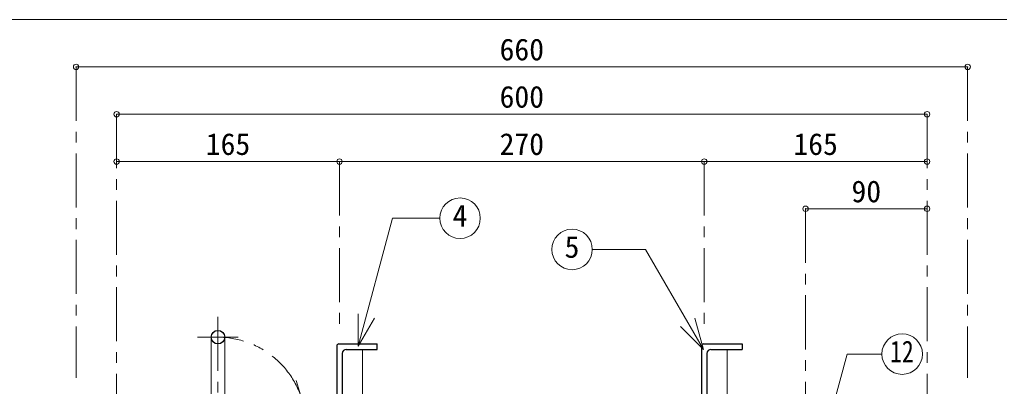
# Model space of a CAD drawing. Units: millimetres at full size, sheet at 1:8; details may follow other scales. Extents: x -1685 to 1555, y -1115 to 1133.
# Drawn here: x -1321 to -596, y -172 to 99 of the extents above; entities that cross this region are included whole.
import ezdxf
from ezdxf.enums import TextEntityAlignment as Align

# ---------------------------------------------------------------- set-up
doc = ezdxf.new("R2010")
doc.units = ezdxf.units.MM
doc.header["$LTSCALE"] = 8
doc.header["$PDMODE"] = 32
doc.header["$PDSIZE"] = 4
doc.linetypes.add('CHAIN1', pattern=[8, 5, -1, 1, -1])
doc.layers.add('0-0_ﾚｲﾔ1', color=4, linetype='Continuous', lineweight=9)
doc.styles.add('ＭＳ ゴシック', font='')
doc.styles.get('ＭＳ ゴシック').set_extended_font_data('MS Gothic')

msp = doc.modelspace()

# ---------------------------------------------------------------- linework, layer by layer
at = {"layer": '0-0_ﾚｲﾔ1'}
for p, q in [((-1371.576, 99.018), (-527.576, 99.018)), ((-619.576, 64.018), (-1279.576, 64.018)), ((-1249.576, 29.018), (-649.576, 29.018)), ((-1084.576, -5.982), (-1249.576, -5.982)), ((-814.576, -5.982), (-1084.576, -5.982)), ((-649.576, -5.982), (-814.576, -5.982)), ((-649.576, -40.982), (-739.576, -40.982))]:
    msp.add_line(p, q, dxfattribs=at)
at = {"layer": '0-0_ﾚｲﾔ1', "linetype": 'CHAIN1'}
for p, q in [((-1279.576, 64.018), (-1279.576, -165.982)), ((-619.576, 64.018), (-619.576, -165.982)), ((-1249.576, 29.018), (-1249.576, -180.982)), ((-649.576, 29.018), (-649.576, -180.982)), ((-1084.576, -5.982), (-1084.576, -130.982)), ((-814.576, -5.982), (-814.576, -130.982)), ((-739.576, -40.982), (-739.576, -462.445)), ((-1174.576, -120.982), (-1174.576, -215.982)), ((-1189.576, -135.982), (-1159.576, -135.982)), ((-1107.996, -196.855), (-1116.537, -168.096))]:
    msp.add_line(p, q, dxfattribs=at)
at = {"layer": '0-0_ﾚｲﾔ1', "color": 7, "lineweight": 18}
for p, q in [((-897.454, -71.043), (-858.01, -71.043)), ((-815.236, -145.13), (-858.01, -71.043)), ((-1070.655, -142.72), (-1070.655, -118.72)), ((-1070.655, -142.72), (-1058.655, -121.936)), ((-815.236, -145.13), (-821.448, -121.948)), ((-815.236, -145.13), (-832.207, -128.159)), ((-1179.576, -135.982), (-1179.576, -200.982)), ((-1169.576, -135.982), (-1169.576, -200.982)), ((-1067.576, -460.982), (-1067.576, -144.982)), ((-797.576, -261.015), (-797.576, -144.982)), ((-734.316, -243.511), (-708.848, -148.462)), ((-683.058, -148.462), (-708.848, -148.462))]:
    msp.add_line(p, q, dxfattribs=at)
at = {"layer": '0-0_ﾚｲﾔ1', "color": 5, "lineweight": 25}
for p, q in [((-1086.576, -142.482), (-1086.576, -570.982)), ((-1085.076, -140.982), (-1056.576, -140.982)), ((-1079.576, -144.982), (-1056.576, -144.982)), ((-1056.576, -144.982), (-1056.576, -140.982)), ((-816.576, -142.482), (-816.576, -540.982)), ((-815.076, -140.982), (-786.576, -140.982)), ((-809.576, -144.982), (-786.576, -144.982)), ((-786.576, -140.982), (-786.576, -144.982)), ((-1082.576, -147.982), (-1082.576, -570.982)), ((-812.576, -147.982), (-812.576, -540.982))]:
    msp.add_line(p, q, dxfattribs=at)
at = {"layer": '0-0_ﾚｲﾔ1', "color": 7, "lineweight": 18}
msp.add_lwpolyline([(-1070.655, -142.72), (-1045.258, -47.936), (-1010.361, -47.936)], dxfattribs=at)
for centre in [(-995.361, -47.936), (-912.454, -71.043), (-668.058, -148.462)]:
    msp.add_circle(centre, 15, dxfattribs=at)
at = {"layer": '0-0_ﾚｲﾔ1', "color": 5, "lineweight": 25}
msp.add_circle((-1174.576, -135.982), 5, dxfattribs=at)
at = {"layer": '0-0_ﾚｲﾔ1', "linetype": 'CHAIN1'}
msp.add_arc((-1174.576, -200.982), 65, 16.54154, 90, dxfattribs=at)
at = {"layer": '0-0_ﾚｲﾔ1', "color": 5, "lineweight": 25}
for centre, radius in [((-1085.076, -142.482), 1.5), ((-1079.576, -147.982), 3), ((-815.076, -142.482), 1.5), ((-809.576, -147.982), 3)]:
    msp.add_arc(centre, radius, 90, 180, dxfattribs=at)
at = {"layer": '0-0_ﾚｲﾔ1', "color": 1}
for p in [(-1279.576, 64.018), (-619.576, 64.018), (-1249.576, 29.018), (-649.576, 29.018), (-1249.576, -5.982), (-1084.576, -5.982), (-814.576, -5.982), (-649.576, -5.982), (-739.576, -40.982), (-649.576, -40.982)]:
    msp.add_point(p, dxfattribs=at)

# ---------------------------------------------------------------- texts
at = {"layer": '0-0_ﾚｲﾔ1', "color": 7, "style": 'ＭＳ ゴシック'}
for s, p in [('660', (-966.076, 64.018)), ('600', (-966.076, 29.018)), ('165', (-1183.576, -5.982)), ('270', (-966.076, -5.982)), ('165', (-748.576, -5.982)), ('90', (-705.576, -40.982)), ('4', (-1000.861, -58.936)), ('5', (-917.954, -82.043))]:
    msp.add_text(s, height=16.13, dxfattribs=at).set_placement(p, align=Align.BOTTOM_LEFT)
at = {"layer": '0-0_ﾚｲﾔ1', "color": 7, "style": 'ＭＳ ゴシック', "width": 0.8}
msp.add_text('12', height=16.13, dxfattribs=at).set_placement((-677.058, -159.462), align=Align.BOTTOM_LEFT)

doc.saveas('drawing.dxf')
